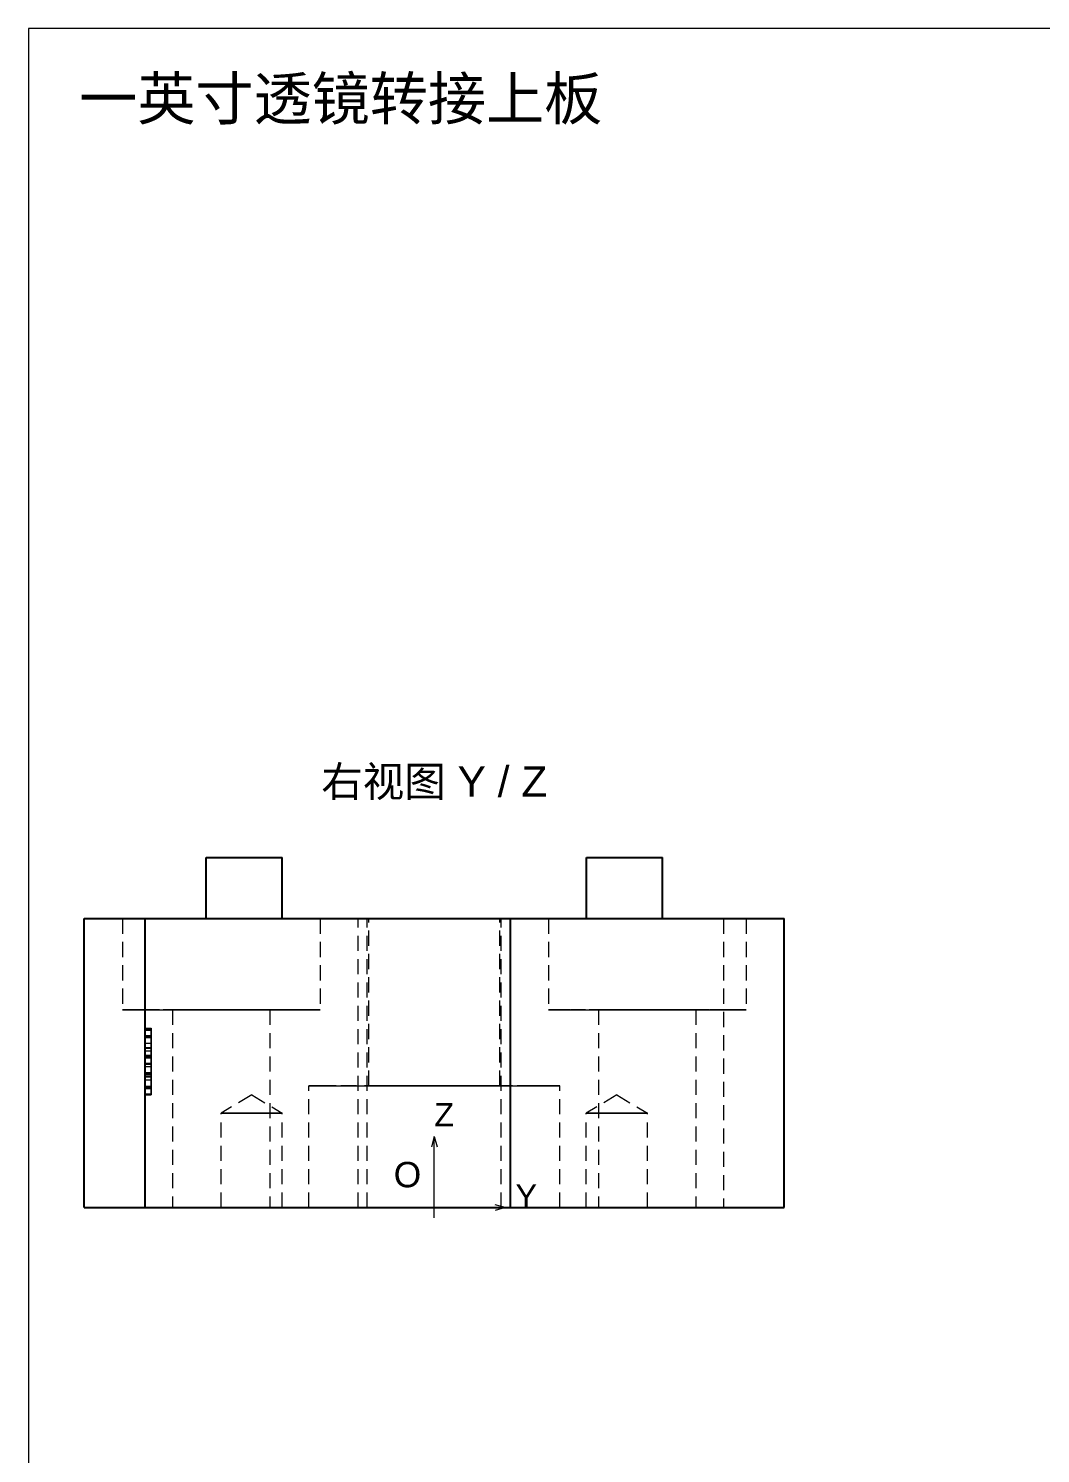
# Paper-space layout '01_三视图' of a CAD drawing. Header units: millimetres. Extents: x 8 to 450, y 8 to 289.
# Drawn here: x 8 to 107.8, y 148.5 to 289 of the extents above; entities that cross this region are included whole.
import ezdxf
from ezdxf.enums import TextEntityAlignment as Align

# ---------------------------------------------------------------- set-up
doc = ezdxf.new("R2010")
doc.units = ezdxf.units.MM
doc.linetypes.add('WP_HIDDEN', pattern=[2.3, 1.5, -0.8])
for name, color, linetype, lineweight in [('ANNOTATIONS', 7, 'CONTINUOUS', 18), ('HIDDEN', 7, 'WP_HIDDEN', 13), ('VISIBLE', 7, 'CONTINUOUS', 25)]:
    doc.layers.add(name, color=color, linetype=linetype, lineweight=lineweight)
doc.styles.add('CJK', font='Arial Unicode.ttf')

psp = doc.layouts.new('01_三视图')

# ---------------------------------------------------------------- linework, layer by layer
at = {"layer": 'ANNOTATIONS'}
for p, q in [((412, 289), (8, 289)), ((8, 289), (8, 8)), ((48, 179.75), (47.72, 178.75)), ((48, 172.75), (48, 179.75)), ((48, 179.75), (48.28, 178.75)), ((48, 171.75), (48, 173.75)), ((55, 172.75), (54, 173.03)), ((47, 172.75), (49, 172.75)), ((48, 172.75), (55, 172.75)), ((55, 172.75), (54, 172.47))]:
    psp.add_line(p, q, dxfattribs=at)
at = {"layer": 'HIDDEN'}
for points in [[(13.5, 201.25), (40.5, 201.25)], [(36.75, 201.25), (36.51, 201.25), (35.78, 201.25), (34.62, 201.25), (33.08, 201.25), (31.23, 201.25), (29.17, 201.25), (27, 201.25), (24.83, 201.25), (22.77, 201.25), (20.92, 201.25), (19.38, 201.25), (18.22, 201.25), (17.49, 201.25), (17.25, 201.25)], [(17.25, 201.25), (17.31, 201.25), (17.49, 201.25), (17.8, 201.25), (18.22, 201.25), (18.74, 201.25), (19.38, 201.25), (20.11, 201.25), (20.92, 201.25), (21.81, 201.25), (22.77, 201.25), (23.78, 201.25), (24.83, 201.25), (25.91, 201.25), (27, 201.25)], [(17.25, 201.25), (17.25, 192.25)], [(25.5, 201.25), (33, 201.25)], [(27, 201.25), (28.09, 201.25), (29.17, 201.25), (30.22, 201.25), (31.23, 201.25), (32.19, 201.25), (33.08, 201.25), (33.89, 201.25), (34.62, 201.25), (35.26, 201.25), (35.78, 201.25), (36.2, 201.25), (36.51, 201.25), (36.69, 201.25), (36.75, 201.25)], [(36.75, 201.25), (36.75, 192.25)], [(40.5, 201.25), (41.4, 201.25)], [(40.5, 172.75), (40.5, 201.25)], [(41.4, 201.25), (54.6, 201.25)], [(41.4, 172.75), (41.4, 201.25)], [(54.45, 201.25), (54.29, 201.25), (53.81, 201.25), (53.04, 201.25), (52.02, 201.25), (50.8, 201.25), (49.44, 201.25), (48, 201.25), (46.56, 201.25), (45.2, 201.25), (43.98, 201.25), (42.96, 201.25), (42.19, 201.25), (41.71, 201.25), (41.55, 201.25)], [(41.55, 201.25), (41.59, 201.25), (41.71, 201.25), (41.91, 201.25), (42.19, 201.25), (42.54, 201.25), (42.96, 201.25), (43.44, 201.25), (43.98, 201.25), (44.57, 201.25), (45.2, 201.25), (45.87, 201.25), (46.56, 201.25), (47.28, 201.25), (48, 201.25)], [(41.55, 184.75), (41.55, 201.25)], [(48, 201.25), (48.72, 201.25), (49.44, 201.25), (50.13, 201.25), (50.8, 201.25), (51.43, 201.25), (52.02, 201.25), (52.56, 201.25), (53.04, 201.25), (53.46, 201.25), (53.81, 201.25), (54.09, 201.25), (54.29, 201.25), (54.41, 201.25), (54.45, 201.25)], [(54.45, 184.75), (54.45, 201.25)], [(54.6, 201.25), (76.5, 201.25)], [(54.6, 172.75), (54.6, 201.25)], [(78.75, 201.25), (78.51, 201.25), (77.78, 201.25), (76.62, 201.25), (75.08, 201.25), (73.23, 201.25), (71.17, 201.25), (69, 201.25), (66.83, 201.25), (64.77, 201.25), (62.92, 201.25), (61.38, 201.25), (60.22, 201.25), (59.49, 201.25), (59.25, 201.25)], [(59.25, 201.25), (59.31, 201.25), (59.49, 201.25), (59.8, 201.25), (60.22, 201.25), (60.74, 201.25), (61.38, 201.25), (62.11, 201.25), (62.92, 201.25), (63.81, 201.25), (64.77, 201.25), (65.78, 201.25), (66.83, 201.25), (67.91, 201.25), (69, 201.25)], [(59.25, 201.25), (59.25, 192.25)], [(63, 201.25), (70.5, 201.25)], [(69, 201.25), (70.09, 201.25), (71.17, 201.25), (72.22, 201.25), (73.23, 201.25), (74.19, 201.25), (75.08, 201.25), (75.89, 201.25), (76.62, 201.25), (77.26, 201.25), (77.78, 201.25), (78.2, 201.25), (78.51, 201.25), (78.69, 201.25), (78.75, 201.25)], [(76.5, 201.25), (82.5, 201.25)], [(76.5, 201.25), (76.5, 172.75)], [(78.75, 201.25), (78.75, 192.25)], [(36.75, 192.25), (36.51, 192.25), (35.78, 192.25), (34.62, 192.25), (33.08, 192.25), (31.23, 192.25), (29.17, 192.25), (27, 192.25), (24.83, 192.25), (22.77, 192.25), (20.92, 192.25), (19.38, 192.25), (18.22, 192.25), (17.49, 192.25), (17.25, 192.25)], [(17.25, 192.25), (17.31, 192.25), (17.49, 192.25), (17.8, 192.25), (18.22, 192.25), (18.74, 192.25), (19.38, 192.25), (20.11, 192.25), (20.92, 192.25), (21.81, 192.25), (22.77, 192.25), (23.78, 192.25), (24.83, 192.25), (25.91, 192.25), (27, 192.25)], [(31.8, 192.25), (31.68, 192.25), (31.32, 192.25), (30.75, 192.25), (29.99, 192.25), (29.08, 192.25), (28.07, 192.25), (27, 192.25), (25.93, 192.25), (24.92, 192.25), (24.01, 192.25), (23.25, 192.25), (22.68, 192.25), (22.32, 192.25), (22.2, 192.25)], [(22.2, 192.25), (22.23, 192.25), (22.32, 192.25), (22.47, 192.25), (22.68, 192.25), (22.94, 192.25), (23.25, 192.25), (23.61, 192.25), (24.01, 192.25), (24.45, 192.25), (24.92, 192.25), (25.41, 192.25), (25.93, 192.25), (26.46, 192.25), (27, 192.25)], [(22.2, 192.25), (22.2, 172.75)], [(27, 192.25), (28.09, 192.25), (29.17, 192.25), (30.22, 192.25), (31.23, 192.25), (32.19, 192.25), (33.08, 192.25), (33.89, 192.25), (34.62, 192.25), (35.26, 192.25), (35.78, 192.25), (36.2, 192.25), (36.51, 192.25), (36.69, 192.25), (36.75, 192.25)], [(27, 192.25), (27.54, 192.25), (28.07, 192.25), (28.59, 192.25), (29.08, 192.25), (29.55, 192.25), (29.99, 192.25), (30.39, 192.25), (30.75, 192.25), (31.06, 192.25), (31.32, 192.25), (31.53, 192.25), (31.68, 192.25), (31.77, 192.25), (31.8, 192.25)], [(31.8, 192.25), (31.8, 172.75)], [(78.75, 192.25), (78.51, 192.25), (77.78, 192.25), (76.62, 192.25), (75.08, 192.25), (73.23, 192.25), (71.17, 192.25), (69, 192.25), (66.83, 192.25), (64.77, 192.25), (62.92, 192.25), (61.38, 192.25), (60.22, 192.25), (59.49, 192.25), (59.25, 192.25)], [(59.25, 192.25), (59.31, 192.25), (59.49, 192.25), (59.8, 192.25), (60.22, 192.25), (60.74, 192.25), (61.38, 192.25), (62.11, 192.25), (62.92, 192.25), (63.81, 192.25), (64.77, 192.25), (65.78, 192.25), (66.83, 192.25), (67.91, 192.25), (69, 192.25)], [(73.8, 192.25), (73.68, 192.25), (73.32, 192.25), (72.75, 192.25), (71.99, 192.25), (71.08, 192.25), (70.07, 192.25), (69, 192.25), (67.93, 192.25), (66.92, 192.25), (66.01, 192.25), (65.25, 192.25), (64.68, 192.25), (64.32, 192.25), (64.2, 192.25)], [(64.2, 192.25), (64.23, 192.25), (64.32, 192.25), (64.47, 192.25), (64.68, 192.25), (64.94, 192.25), (65.25, 192.25), (65.61, 192.25), (66.01, 192.25), (66.45, 192.25), (66.92, 192.25), (67.41, 192.25), (67.93, 192.25), (68.46, 192.25), (69, 192.25)], [(64.2, 192.25), (64.2, 172.75)], [(69, 192.25), (70.09, 192.25), (71.17, 192.25), (72.22, 192.25), (73.23, 192.25), (74.19, 192.25), (75.08, 192.25), (75.89, 192.25), (76.62, 192.25), (77.26, 192.25), (77.78, 192.25), (78.2, 192.25), (78.51, 192.25), (78.69, 192.25), (78.75, 192.25)], [(69, 192.25), (69.54, 192.25), (70.07, 192.25), (70.59, 192.25), (71.08, 192.25), (71.55, 192.25), (71.99, 192.25), (72.39, 192.25), (72.75, 192.25), (73.06, 192.25), (73.32, 192.25), (73.53, 192.25), (73.68, 192.25), (73.77, 192.25), (73.8, 192.25)], [(73.8, 192.25), (73.8, 172.75)], [(19.5, 190.22), (19.5, 190.39), (19.5, 190.45)], [(19.5, 190.45), (19.5, 190.4), (19.5, 190.23)], [(19.5, 190.45), (20.1, 190.45)], [(19.5, 190.37), (19.5, 190.34), (19.5, 190.27), (19.5, 190.16), (19.5, 189.99)], [(19.5, 190.16), (19.5, 190.32), (19.5, 190.37)], [(19.5, 190.37), (20.1, 190.37)], [(19.5, 190.34), (19.5, 183.96)], [(19.5, 184.71), (19.5, 190.34)], [(19.5, 189.59), (19.5, 190.34)], [(19.5, 190.34), (19.5, 185.33)], [(19.5, 186.65), (19.5, 190.34)], [(19.5, 190.34), (19.5, 186.66)], [(19.5, 190.34), (20.1, 190.34)], [(19.5, 189.51), (19.5, 190.25)], [(19.5, 190.25), (19.5, 186.98)], [(19.5, 190.25), (20.1, 190.25)], [(19.5, 190.23), (19.5, 189.97), (19.5, 189.59)], [(19.5, 189.55), (19.5, 189.94), (19.5, 190.22)], [(19.5, 189.56), (19.5, 189.91), (19.5, 190.16)], [(19.5, 189.99), (19.5, 189.78), (19.5, 189.54), (19.5, 189.25), (19.5, 188.93)], [(19.5, 189.72), (19.5, 189.69), (19.5, 189.59), (19.5, 189.43), (19.5, 189.2)], [(19.5, 189.72), (20.1, 189.72)], [(19.5, 189.26), (19.5, 189.46), (19.5, 189.6), (19.5, 189.69), (19.5, 189.72)], [(19.5, 189.42), (19.5, 189.55), (19.5, 189.64), (19.5, 189.69), (19.5, 189.71)], [(19.5, 189.71), (19.5, 189.69), (19.5, 189.63), (19.5, 189.53), (19.5, 189.4)], [(19.5, 189.71), (20.1, 189.71)], [(20.1, 190.23), (20.1, 190.4), (20.1, 190.45)], [(20.1, 190.45), (20.1, 190.39), (20.1, 190.22)], [(20.1, 189.99), (20.1, 190.16), (20.1, 190.27), (20.1, 190.34), (20.1, 190.37)], [(20.1, 190.37), (20.1, 190.32), (20.1, 190.16)], [(20.1, 190.34), (20.1, 184.71)], [(20.1, 183.96), (20.1, 190.34)], [(20.1, 190.34), (20.1, 189.59)], [(20.1, 190.34), (20.1, 185.33)], [(20.1, 190.34), (20.1, 186.65)], [(20.1, 190.34), (20.1, 186.66)], [(20.1, 186.98), (20.1, 190.25)], [(20.1, 190.25), (20.1, 189.51)], [(20.1, 189.59), (20.1, 189.96), (20.1, 190.23)], [(20.1, 190.22), (20.1, 189.94), (20.1, 189.55)], [(20.1, 190.16), (20.1, 189.91), (20.1, 189.56)], [(20.1, 188.93), (20.1, 189.25), (20.1, 189.54), (20.1, 189.79), (20.1, 189.99)], [(20.1, 189.2), (20.1, 189.43), (20.1, 189.59), (20.1, 189.69), (20.1, 189.72)], [(20.1, 189.72), (20.1, 189.69), (20.1, 189.6), (20.1, 189.46), (20.1, 189.26)], [(20.1, 189.4), (20.1, 189.53), (20.1, 189.63), (20.1, 189.69), (20.1, 189.71)], [(20.1, 189.71), (20.1, 189.69), (20.1, 189.64), (20.1, 189.55), (20.1, 189.42)], [(19.5, 187.63), (19.5, 189.59)], [(19.5, 189.59), (19.5, 189.16), (19.5, 188.69)], [(19.5, 189.59), (20.1, 189.59)], [(19.5, 188.61), (19.5, 189.13), (19.5, 189.56)], [(19.5, 188.54), (19.5, 189.07), (19.5, 189.55)], [(19.5, 187.79), (19.5, 189.51)], [(19.5, 189.51), (20.1, 189.51)], [(19.5, 188.75), (19.5, 189.12), (19.5, 189.42)], [(19.5, 189.4), (19.5, 189.22), (19.5, 189.01), (19.5, 188.76), (19.5, 188.48)], [(19.5, 187.11), (19.5, 187.76), (19.5, 188.35), (19.5, 188.86), (19.5, 189.08), (19.5, 189.26)], [(19.5, 189.2), (19.5, 189.03), (19.5, 188.83), (19.5, 188.34), (19.5, 187.75), (19.5, 187.11)], [(19.5, 183.96), (19.5, 188.97)], [(19.5, 188.97), (20.1, 188.97)], [(19.5, 188.93), (19.5, 188.54), (19.5, 188.1), (19.5, 187.62), (19.5, 187.11)], [(19.5, 188.18), (19.5, 188.43), (19.5, 188.75)], [(19.5, 188.69), (19.5, 188.27), (19.5, 187.9)], [(19.5, 187.11), (19.5, 187.54), (19.5, 187.94), (19.5, 188.3), (19.5, 188.61)], [(19.5, 188.48), (19.5, 188.54)], [(19.5, 188.54), (20.1, 188.54)], [(19.5, 188.48), (20.1, 188.48)], [(20.1, 189.59), (20.1, 187.63)], [(20.1, 188.69), (20.1, 189.16), (20.1, 189.59)], [(20.1, 189.56), (20.1, 189.13), (20.1, 188.61)], [(20.1, 189.55), (20.1, 189.08), (20.1, 188.54)], [(20.1, 189.51), (20.1, 187.79)], [(20.1, 189.42), (20.1, 189.12), (20.1, 188.75)], [(20.1, 188.48), (20.1, 188.77), (20.1, 189.01), (20.1, 189.22), (20.1, 189.4)], [(20.1, 189.26), (20.1, 189.1), (20.1, 188.91), (20.1, 188.68), (20.1, 188.43), (20.1, 188.15), (20.1, 187.83), (20.1, 187.48), (20.1, 187.11)], [(20.1, 187.11), (20.1, 187.48), (20.1, 187.83), (20.1, 188.14), (20.1, 188.42), (20.1, 188.66), (20.1, 188.88), (20.1, 189.05), (20.1, 189.2)], [(20.1, 183.96), (20.1, 188.97)], [(20.1, 187.11), (20.1, 187.64), (20.1, 188.13), (20.1, 188.56), (20.1, 188.93)], [(20.1, 188.75), (20.1, 188.43), (20.1, 188.18)], [(20.1, 187.9), (20.1, 188.27), (20.1, 188.69)], [(20.1, 188.61), (20.1, 188.31), (20.1, 187.96), (20.1, 187.56), (20.1, 187.11)], [(20.1, 188.54), (20.1, 188.48)], [(19.5, 187.61), (19.5, 187.86), (19.5, 188.05), (19.5, 188.15), (19.5, 188.19)], [(19.5, 188.19), (19.5, 188.17), (19.5, 188.09), (19.5, 187.96), (19.5, 187.79)], [(19.5, 188.19), (20.1, 188.19)], [(19.5, 187.73), (19.5, 188.18)], [(19.5, 187.9), (19.5, 187.57), (19.5, 187.3)], [(19.5, 187.79), (20.1, 187.79)], [(19.5, 187.32), (19.5, 187.73)], [(19.5, 186.88), (19.5, 187.63)], [(19.5, 187.63), (20.1, 187.63)], [(19.5, 186.12), (19.5, 186.55), (19.5, 186.94), (19.5, 187.3), (19.5, 187.61)], [(19.5, 187.33), (19.5, 187.46), (19.5, 187.5)], [(19.5, 187.5), (19.5, 187.47), (19.5, 187.4), (19.5, 187.28), (19.5, 187.11)], [(19.5, 187.5), (20.1, 187.5)], [(19.5, 186.88), (19.5, 187.13), (19.5, 187.33)], [(19.5, 186.67), (19.5, 187.03), (19.5, 187.32)], [(19.5, 187.3), (19.5, 186.9)], [(19.5, 187.11), (19.5, 186.35), (19.5, 185.65), (19.5, 185.02), (19.5, 184.75), (19.5, 184.51)], [(19.5, 185.29), (19.5, 185.68), (19.5, 186.12), (19.5, 186.59), (19.5, 187.11)], [(19.5, 187.11), (19.5, 186.9), (19.5, 186.65), (19.5, 186.37), (19.5, 186.05)], [(19.5, 185.01), (19.5, 185.18), (19.5, 185.38), (19.5, 185.88), (19.5, 186.46), (19.5, 187.11)], [(19.5, 187.11), (19.5, 186.46), (19.5, 185.88), (19.5, 185.39), (19.5, 185.18), (19.5, 185.02)], [(19.5, 186.98), (19.5, 186.88)], [(19.5, 186.98), (20.1, 186.98)], [(19.5, 186.9), (19.5, 186.73), (19.5, 186.59)], [(19.5, 184.71), (19.5, 186.88)], [(19.5, 186.88), (20.1, 186.88)], [(19.5, 186.88), (20.1, 186.88)], [(20.1, 187.79), (20.1, 187.97), (20.1, 188.09), (20.1, 188.17), (20.1, 188.19)], [(20.1, 188.19), (20.1, 188.15), (20.1, 188.05), (20.1, 187.86), (20.1, 187.61)], [(20.1, 188.18), (20.1, 187.73)], [(20.1, 187.3), (20.1, 187.57), (20.1, 187.9)], [(20.1, 187.73), (20.1, 187.32)], [(20.1, 187.63), (20.1, 186.88)], [(20.1, 187.61), (20.1, 187.3), (20.1, 186.95), (20.1, 186.56), (20.1, 186.12)], [(20.1, 187.11), (20.1, 187.28), (20.1, 187.4), (20.1, 187.47), (20.1, 187.5)], [(20.1, 187.5), (20.1, 187.46), (20.1, 187.33)], [(20.1, 187.33), (20.1, 187.13), (20.1, 186.88)], [(20.1, 187.32), (20.1, 187.03), (20.1, 186.67)], [(20.1, 186.9), (20.1, 187.3)], [(20.1, 187.11), (20.1, 186.57), (20.1, 186.09), (20.1, 185.67), (20.1, 185.29)], [(20.1, 184.51), (20.1, 184.73), (20.1, 184.97), (20.1, 185.25), (20.1, 185.56), (20.1, 185.9), (20.1, 186.27), (20.1, 186.67), (20.1, 187.11)], [(20.1, 186.05), (20.1, 186.37), (20.1, 186.65), (20.1, 186.9), (20.1, 187.11)], [(20.1, 187.11), (20.1, 186.73), (20.1, 186.39), (20.1, 186.08), (20.1, 185.8), (20.1, 185.55), (20.1, 185.34), (20.1, 185.16), (20.1, 185.01)], [(20.1, 185.02), (20.1, 185.16), (20.1, 185.34), (20.1, 185.56), (20.1, 185.8), (20.1, 186.08), (20.1, 186.39), (20.1, 186.73), (20.1, 187.11)], [(20.1, 186.88), (20.1, 186.98)], [(20.1, 186.59), (20.1, 186.72), (20.1, 186.9)], [(20.1, 186.88), (20.1, 184.71)], [(19.5, 185.76), (19.5, 186.24), (19.5, 186.67)], [(19.5, 186.66), (19.5, 185.87)], [(19.5, 186.66), (19.5, 186.14), (19.5, 185.69), (19.5, 185.31), (19.5, 185.03)], [(19.5, 185.43), (19.5, 185.67), (19.5, 185.95), (19.5, 186.28), (19.5, 186.66)], [(19.5, 186.66), (20.1, 186.66)], [(19.5, 186.65), (19.5, 186.19), (19.5, 185.77), (19.5, 185.39), (19.5, 185.05)], [(19.5, 185.13), (19.5, 185.45), (19.5, 185.81), (19.5, 186.21), (19.5, 186.65)], [(19.5, 186.59), (19.5, 186.42), (19.5, 186.22)], [(19.5, 186.22), (19.5, 185.97), (19.5, 185.69)], [(19.5, 184.62), (19.5, 184.96), (19.5, 185.32), (19.5, 186.12)], [(19.5, 185.29), (19.5, 185.65), (19.5, 186.08)], [(19.5, 186.08), (19.5, 186.01)], [(19.5, 186.08), (20.1, 186.08)], [(19.5, 186.05), (19.5, 185.72), (19.5, 185.42), (19.5, 185.15), (19.5, 184.92)], [(19.5, 186.01), (19.5, 185.4), (19.5, 184.86)], [(19.5, 186.01), (20.1, 186.01)], [(19.5, 185.87), (20.1, 185.87)], [(19.5, 184.8), (19.5, 185.27), (19.5, 185.76)], [(19.5, 184.8), (19.5, 184.97), (19.5, 185.18), (19.5, 185.42), (19.5, 185.7)], [(19.5, 185.7), (19.5, 185.63)], [(19.5, 185.7), (20.1, 185.7)], [(19.5, 185.69), (19.5, 185.15)], [(19.5, 185.63), (19.5, 185.25), (19.5, 184.91), (19.5, 184.6), (19.5, 184.34)], [(19.5, 185.63), (20.1, 185.63)], [(20.1, 186.67), (20.1, 186.25), (20.1, 185.76)], [(20.1, 186.66), (20.1, 185.87)], [(20.1, 186.66), (20.1, 186.27), (20.1, 185.94), (20.1, 185.66), (20.1, 185.43)], [(20.1, 185.03), (20.1, 185.29), (20.1, 185.65), (20.1, 186.11), (20.1, 186.66)], [(20.1, 186.65), (20.1, 186.2), (20.1, 185.79), (20.1, 185.43), (20.1, 185.13)], [(20.1, 185.05), (20.1, 185.37), (20.1, 185.75), (20.1, 186.17), (20.1, 186.65)], [(20.1, 186.22), (20.1, 186.42), (20.1, 186.59)], [(20.1, 185.69), (20.1, 185.97), (20.1, 186.22)], [(20.1, 186.12), (20.1, 185.31), (20.1, 184.62)], [(20.1, 186.01), (20.1, 186.08)], [(20.1, 186.08), (20.1, 185.64), (20.1, 185.29)], [(20.1, 184.92), (20.1, 185.15), (20.1, 185.42), (20.1, 185.72), (20.1, 186.05)], [(20.1, 184.86), (20.1, 185.4), (20.1, 186.01)], [(20.1, 185.76), (20.1, 184.8)], [(20.1, 185.63), (20.1, 185.7)], [(20.1, 185.7), (20.1, 185.42), (20.1, 185.17), (20.1, 184.97), (20.1, 184.8)], [(20.1, 185.15), (20.1, 185.69)], [(20.1, 184.34), (20.1, 184.6), (20.1, 184.9), (20.1, 185.25), (20.1, 185.63)], [(19.5, 184.83), (19.5, 185.08), (19.5, 185.43)], [(19.5, 185.33), (20.1, 185.33)], [(19.5, 184.23), (19.5, 184.44), (19.5, 184.69), (19.5, 184.97), (19.5, 185.29)], [(19.5, 184.8), (19.5, 185.01), (19.5, 185.29)], [(19.5, 185.15), (19.5, 184.92), (19.5, 184.75)], [(19.5, 184.2), (19.5, 184.61), (19.5, 185.13)], [(19.5, 185.05), (19.5, 184.78), (19.5, 184.54), (19.5, 184.33), (19.5, 184.16)], [(19.5, 185.03), (19.5, 184.84), (19.5, 184.71), (19.5, 184.64), (19.5, 184.61)], [(19.5, 185.02), (19.5, 184.79), (19.5, 184.63), (19.5, 184.53), (19.5, 184.49)], [(19.5, 184.49), (19.5, 184.53), (19.5, 184.63), (19.5, 184.79), (19.5, 185.01)], [(19.5, 184.92), (19.5, 184.73), (19.5, 184.6), (19.5, 184.52), (19.5, 184.49)], [(19.5, 184.86), (19.5, 184.62), (19.5, 184.42), (19.5, 184.24), (19.5, 184.1)], [(19.5, 184.61), (19.5, 184.66), (19.5, 184.83)], [(19.5, 184.49), (19.5, 184.51), (19.5, 184.57), (19.5, 184.66), (19.5, 184.8)], [(19.5, 184.1), (19.5, 184.4), (19.5, 184.8)], [(19.5, 184.61), (19.5, 184.65), (19.5, 184.8)], [(19.5, 184.75), (19.5, 184.64), (19.5, 184.61)], [(19.5, 183.96), (19.5, 184.71)], [(19.5, 184.71), (20.1, 184.71)], [(19.5, 183.85), (19.5, 183.9), (19.5, 184.04), (19.5, 184.29), (19.5, 184.62)], [(19.5, 184.61), (20.1, 184.61)], [(19.5, 184.61), (20.1, 184.61)], [(19.5, 184.51), (19.5, 184.22), (19.5, 184.01), (19.5, 183.89), (19.5, 183.85)], [(19.5, 184.49), (20.1, 184.49)], [(19.5, 184.34), (19.5, 184.12), (19.5, 183.97), (19.5, 183.88), (19.5, 183.85)], [(19.5, 183.85), (19.5, 183.87), (19.5, 183.94), (19.5, 184.06), (19.5, 184.23)], [(19.5, 183.85), (19.5, 183.87), (19.5, 183.94), (19.5, 184.05), (19.5, 184.2)], [(19.5, 184.16), (19.5, 184.02), (19.5, 183.92), (19.5, 183.87), (19.5, 183.85)], [(19.5, 184.1), (19.5, 183.99), (19.5, 183.91), (19.5, 183.87), (19.5, 183.85)], [(19.5, 183.85), (19.5, 183.87), (19.5, 183.91), (19.5, 183.99), (19.5, 184.1)], [(20.1, 185.43), (20.1, 185.08), (20.1, 184.83)], [(20.1, 185.29), (20.1, 184.97), (20.1, 184.68), (20.1, 184.43), (20.1, 184.23)], [(20.1, 185.29), (20.1, 185.02), (20.1, 184.8)], [(20.1, 184.75), (20.1, 184.92), (20.1, 185.15)], [(20.1, 185.13), (20.1, 184.61), (20.1, 184.2)], [(20.1, 184.16), (20.1, 184.33), (20.1, 184.54), (20.1, 184.78), (20.1, 185.05)], [(20.1, 184.61), (20.1, 184.64), (20.1, 184.72), (20.1, 184.85), (20.1, 185.03)], [(20.1, 184.49), (20.1, 184.53), (20.1, 184.62), (20.1, 184.79), (20.1, 185.02)], [(20.1, 185.01), (20.1, 184.79), (20.1, 184.62), (20.1, 184.53), (20.1, 184.49)], [(20.1, 184.49), (20.1, 184.52), (20.1, 184.6), (20.1, 184.73), (20.1, 184.92)], [(20.1, 184.1), (20.1, 184.24), (20.1, 184.42), (20.1, 184.62), (20.1, 184.86)], [(20.1, 184.83), (20.1, 184.67), (20.1, 184.61)], [(20.1, 184.8), (20.1, 184.66), (20.1, 184.57), (20.1, 184.51), (20.1, 184.49)], [(20.1, 184.8), (20.1, 184.65), (20.1, 184.61)], [(20.1, 184.8), (20.1, 184.4), (20.1, 184.1)], [(20.1, 184.61), (20.1, 184.64), (20.1, 184.75)], [(20.1, 184.71), (20.1, 183.96)], [(20.1, 184.62), (20.1, 184.29), (20.1, 184.04), (20.1, 183.9), (20.1, 183.85)], [(20.1, 183.85), (20.1, 183.89), (20.1, 184.02), (20.1, 184.22), (20.1, 184.51)], [(20.1, 183.85), (20.1, 183.88), (20.1, 183.97), (20.1, 184.12), (20.1, 184.34)], [(20.1, 184.23), (20.1, 184.06), (20.1, 183.94), (20.1, 183.87), (20.1, 183.85)], [(20.1, 184.2), (20.1, 184.05), (20.1, 183.94), (20.1, 183.87), (20.1, 183.85)], [(20.1, 183.85), (20.1, 183.87), (20.1, 183.93), (20.1, 184.02), (20.1, 184.16)], [(20.1, 184.1), (20.1, 183.99), (20.1, 183.91), (20.1, 183.87), (20.1, 183.85)], [(20.1, 183.85), (20.1, 183.87), (20.1, 183.91), (20.1, 183.99), (20.1, 184.1)], [(35.62, 184.75), (35.7, 184.75), (35.94, 184.75), (36.32, 184.75), (36.85, 184.75), (37.52, 184.75), (38.32, 184.75), (39.25, 184.75), (40.28, 184.75), (41.42, 184.75), (42.63, 184.75), (43.91, 184.75), (45.25, 184.75), (46.61, 184.75), (48, 184.75)], [(35.62, 172.75), (35.62, 184.75)], [(60.38, 184.75), (60.06, 184.75), (59.15, 184.75), (57.68, 184.75), (55.72, 184.75), (53.37, 184.75), (50.75, 184.75), (48, 184.75), (45.25, 184.75), (42.63, 184.75), (40.28, 184.75), (38.32, 184.75), (36.85, 184.75), (35.94, 184.75), (35.62, 184.75)], [(54.45, 184.75), (54.29, 184.75), (53.81, 184.75), (53.04, 184.75), (52.02, 184.75), (50.8, 184.75), (49.44, 184.75), (48, 184.75), (46.56, 184.75), (45.2, 184.75), (43.98, 184.75), (42.96, 184.75), (42.19, 184.75), (41.71, 184.75), (41.55, 184.75)], [(41.55, 184.75), (41.59, 184.75), (41.71, 184.75), (41.91, 184.75), (42.19, 184.75), (42.54, 184.75), (42.96, 184.75), (43.44, 184.75), (43.98, 184.75), (44.57, 184.75), (45.2, 184.75), (45.87, 184.75), (46.56, 184.75), (47.28, 184.75), (48, 184.75)], [(48, 184.75), (48.72, 184.75), (49.44, 184.75), (50.13, 184.75), (50.8, 184.75), (51.43, 184.75), (52.02, 184.75), (52.56, 184.75), (53.04, 184.75), (53.46, 184.75), (53.81, 184.75), (54.09, 184.75), (54.29, 184.75), (54.41, 184.75), (54.45, 184.75)], [(48, 184.75), (49.39, 184.75), (50.75, 184.75), (52.09, 184.75), (53.37, 184.75), (54.58, 184.75), (55.72, 184.75), (56.75, 184.75), (57.68, 184.75), (58.48, 184.75), (59.15, 184.75), (59.68, 184.75), (60.06, 184.75), (60.3, 184.75), (60.38, 184.75)], [(60.38, 172.75), (60.38, 184.75)], [(19.5, 183.96), (20.1, 183.96)], [(19.5, 183.85), (20.1, 183.85)], [(30, 183.86), (26.98, 182.05)], [(30, 183.86), (33.02, 182.05)], [(66, 183.86), (62.98, 182.05)], [(66, 183.86), (69.02, 182.05)], [(33.02, 182.05), (32.94, 182.05), (32.72, 182.05), (32.36, 182.05), (31.88, 182.05), (31.31, 182.05), (30.67, 182.05), (30, 182.05), (29.33, 182.05), (28.69, 182.05), (28.12, 182.05), (27.64, 182.05), (27.28, 182.05), (27.06, 182.05), (26.98, 182.05)], [(26.98, 182.05), (27, 182.05), (27.06, 182.05), (27.15, 182.05), (27.28, 182.05), (27.45, 182.05), (27.64, 182.05), (27.87, 182.05), (28.12, 182.05), (28.4, 182.05), (28.69, 182.05), (29, 182.05), (29.33, 182.05), (29.66, 182.05), (30, 182.05)], [(26.98, 172.75), (26.98, 182.05)], [(30, 182.05), (30.34, 182.05), (30.67, 182.05), (31, 182.05), (31.31, 182.05), (31.6, 182.05), (31.88, 182.05), (32.13, 182.05), (32.36, 182.05), (32.55, 182.05), (32.72, 182.05), (32.85, 182.05), (32.94, 182.05), (33, 182.05), (33.02, 182.05)], [(33.02, 172.75), (33.02, 182.05)], [(69.02, 182.05), (68.94, 182.05), (68.72, 182.05), (68.36, 182.05), (67.88, 182.05), (67.31, 182.05), (66.67, 182.05), (66, 182.05), (65.33, 182.05), (64.69, 182.05), (64.12, 182.05), (63.64, 182.05), (63.28, 182.05), (63.06, 182.05), (62.98, 182.05)], [(62.98, 182.05), (63, 182.05), (63.06, 182.05), (63.15, 182.05), (63.28, 182.05), (63.45, 182.05), (63.64, 182.05), (63.87, 182.05), (64.12, 182.05), (64.4, 182.05), (64.69, 182.05), (65, 182.05), (65.33, 182.05), (65.66, 182.05), (66, 182.05)], [(62.98, 172.75), (62.98, 182.05)], [(66, 182.05), (66.34, 182.05), (66.67, 182.05), (67, 182.05), (67.31, 182.05), (67.6, 182.05), (67.88, 182.05), (68.13, 182.05), (68.36, 182.05), (68.55, 182.05), (68.72, 182.05), (68.85, 182.05), (68.94, 182.05), (69, 182.05), (69.02, 182.05)], [(69.02, 172.75), (69.02, 182.05)], [(13.5, 172.75), (40.5, 172.75)], [(31.8, 172.75), (31.68, 172.75), (31.32, 172.75), (30.75, 172.75), (29.99, 172.75), (29.08, 172.75), (28.07, 172.75), (27, 172.75), (25.93, 172.75), (24.92, 172.75), (24.01, 172.75), (23.25, 172.75), (22.68, 172.75), (22.32, 172.75), (22.2, 172.75)], [(22.2, 172.75), (22.23, 172.75), (22.32, 172.75), (22.47, 172.75), (22.68, 172.75), (22.94, 172.75), (23.25, 172.75), (23.61, 172.75), (24.01, 172.75), (24.45, 172.75), (24.92, 172.75), (25.41, 172.75), (25.93, 172.75), (26.46, 172.75), (27, 172.75)], [(33.02, 172.75), (32.94, 172.75), (32.72, 172.75), (32.36, 172.75), (31.88, 172.75), (31.31, 172.75), (30.67, 172.75), (30, 172.75), (29.33, 172.75), (28.69, 172.75), (28.12, 172.75), (27.64, 172.75), (27.28, 172.75), (27.06, 172.75), (26.98, 172.75)], [(26.98, 172.75), (27, 172.75), (27.06, 172.75), (27.15, 172.75), (27.28, 172.75), (27.45, 172.75), (27.64, 172.75), (27.87, 172.75), (28.12, 172.75), (28.4, 172.75), (28.69, 172.75), (29, 172.75), (29.33, 172.75), (29.66, 172.75), (30, 172.75)], [(27, 172.75), (27.54, 172.75), (28.07, 172.75), (28.59, 172.75), (29.08, 172.75), (29.55, 172.75), (29.99, 172.75), (30.39, 172.75), (30.75, 172.75), (31.06, 172.75), (31.32, 172.75), (31.53, 172.75), (31.68, 172.75), (31.77, 172.75), (31.8, 172.75)], [(30, 172.75), (30.34, 172.75), (30.67, 172.75), (31, 172.75), (31.31, 172.75), (31.6, 172.75), (31.88, 172.75), (32.13, 172.75), (32.36, 172.75), (32.55, 172.75), (32.72, 172.75), (32.85, 172.75), (32.94, 172.75), (33, 172.75), (33.02, 172.75)], [(35.62, 172.75), (35.7, 172.75), (35.94, 172.75), (36.32, 172.75), (36.85, 172.75), (37.52, 172.75), (38.32, 172.75), (39.25, 172.75), (40.28, 172.75), (41.42, 172.75), (42.63, 172.75), (43.91, 172.75), (45.25, 172.75), (46.61, 172.75), (48, 172.75)], [(60.38, 172.75), (60.06, 172.75), (59.15, 172.75), (57.68, 172.75), (55.72, 172.75), (53.37, 172.75), (50.75, 172.75), (48, 172.75), (45.25, 172.75), (42.63, 172.75), (40.28, 172.75), (38.32, 172.75), (36.85, 172.75), (35.94, 172.75), (35.62, 172.75)], [(40.5, 172.75), (41.4, 172.75)], [(41.4, 172.75), (54.6, 172.75)], [(48, 172.75), (49.39, 172.75), (50.75, 172.75), (52.09, 172.75), (53.37, 172.75), (54.58, 172.75), (55.72, 172.75), (56.75, 172.75), (57.68, 172.75), (58.48, 172.75), (59.15, 172.75), (59.68, 172.75), (60.06, 172.75), (60.3, 172.75), (60.38, 172.75)], [(54.6, 172.75), (76.5, 172.75)], [(69.02, 172.75), (68.94, 172.75), (68.72, 172.75), (68.36, 172.75), (67.88, 172.75), (67.31, 172.75), (66.67, 172.75), (66, 172.75), (65.33, 172.75), (64.69, 172.75), (64.12, 172.75), (63.64, 172.75), (63.28, 172.75), (63.06, 172.75), (62.98, 172.75)], [(62.98, 172.75), (63, 172.75), (63.06, 172.75), (63.15, 172.75), (63.28, 172.75), (63.45, 172.75), (63.64, 172.75), (63.87, 172.75), (64.12, 172.75), (64.4, 172.75), (64.69, 172.75), (65, 172.75), (65.33, 172.75), (65.66, 172.75), (66, 172.75)], [(73.8, 172.75), (73.68, 172.75), (73.32, 172.75), (72.75, 172.75), (71.99, 172.75), (71.08, 172.75), (70.07, 172.75), (69, 172.75), (67.93, 172.75), (66.92, 172.75), (66.01, 172.75), (65.25, 172.75), (64.68, 172.75), (64.32, 172.75), (64.2, 172.75)], [(64.2, 172.75), (64.23, 172.75), (64.32, 172.75), (64.47, 172.75), (64.68, 172.75), (64.94, 172.75), (65.25, 172.75), (65.61, 172.75), (66.01, 172.75), (66.45, 172.75), (66.92, 172.75), (67.41, 172.75), (67.93, 172.75), (68.46, 172.75), (69, 172.75)], [(66, 172.75), (66.34, 172.75), (66.67, 172.75), (67, 172.75), (67.31, 172.75), (67.6, 172.75), (67.88, 172.75), (68.13, 172.75), (68.36, 172.75), (68.55, 172.75), (68.72, 172.75), (68.85, 172.75), (68.94, 172.75), (69, 172.75), (69.02, 172.75)], [(69, 172.75), (69.54, 172.75), (70.07, 172.75), (70.59, 172.75), (71.08, 172.75), (71.55, 172.75), (71.99, 172.75), (72.39, 172.75), (72.75, 172.75), (73.06, 172.75), (73.32, 172.75), (73.53, 172.75), (73.68, 172.75), (73.77, 172.75), (73.8, 172.75)], [(76.5, 172.75), (82.5, 172.75)]]:
    psp.add_lwpolyline(points, dxfattribs=at)
at = {"layer": 'VISIBLE'}
for points in [[(25.5, 201.25), (25.5, 207.25)], [(25.5, 207.25), (33, 207.25)], [(33, 201.25), (33, 207.25)], [(63, 201.25), (63, 207.25)], [(63, 207.25), (70.5, 207.25)], [(70.5, 201.25), (70.5, 207.25)], [(13.5, 201.25), (19.5, 201.25)], [(13.5, 172.75), (13.5, 201.25)], [(19.5, 201.25), (55.5, 201.25)], [(19.5, 172.75), (19.5, 201.25)], [(55.5, 201.25), (82.5, 201.25)], [(55.5, 172.75), (55.5, 201.25)], [(82.5, 172.75), (82.5, 201.25)], [(13.5, 172.75), (19.5, 172.75)], [(19.5, 172.75), (55.5, 172.75)], [(55.5, 172.75), (82.5, 172.75)]]:
    psp.add_lwpolyline(points, dxfattribs=at)

# ---------------------------------------------------------------- texts
at = {"layer": 'ANNOTATIONS', "style": 'CJK'}
for s, height, p in [('一英寸透镜转接上板', 4.2, (13, 280)), ('Z', 2.3, (48, 180.75)), ('O', 2.5, (44, 174.75)), ('Y', 2.3, (56, 172.75))]:
    psp.add_text(s, height=height, dxfattribs=at).set_placement(p)
psp.add_text('右视图 Y / Z', height=3, dxfattribs=at).set_placement((48, 213.25), align=Align.CENTER)

doc.saveas('drawing.dxf')
